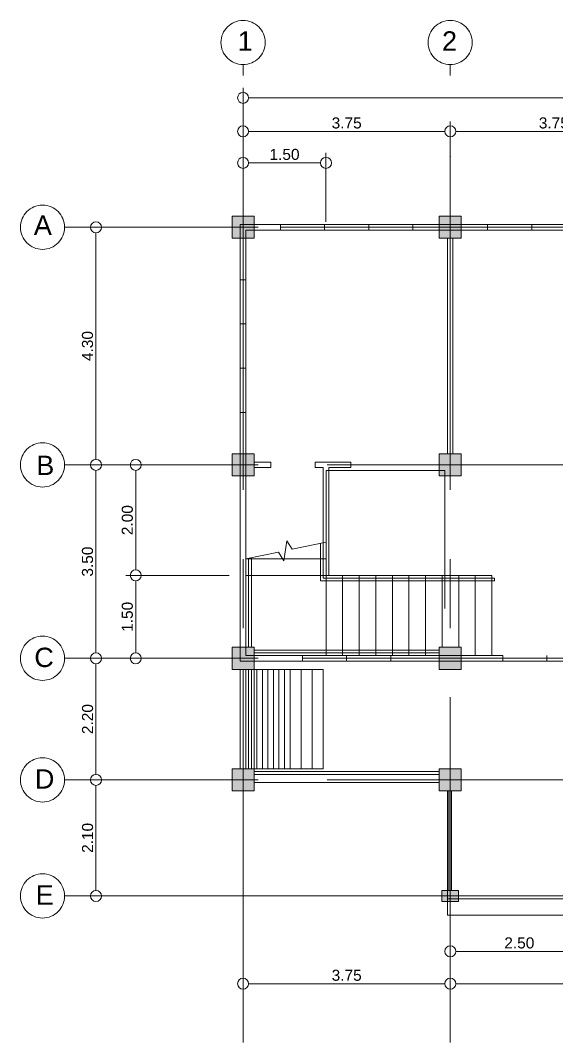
# Model space of a CAD drawing. Header units: metres. Extents: x -460 to 31334, y -1777 to 24987.
# Drawn here: x 238.47 to 248.17, y -927.17 to -908.67 of the extents above; entities that cross this region are included whole.
import ezdxf

# ---------------------------------------------------------------- set-up
doc = ezdxf.new("R2010")
doc.units = ezdxf.units.M
doc.header["$MEASUREMENT"] = 0
doc.linetypes.add('CENTER', pattern=[2, 1.25, -0.25, 0.25, -0.25])
doc.linetypes.add('HIDDEN', pattern=[0.375, 0.25, -0.125])
doc.layers.get('Defpoints').update_dxf_attribs({"color": 2})
doc.layers.add('col', color=7, linetype='Continuous', lineweight=25)
doc.layers.add('DIM', color=8, linetype='Continuous', lineweight=5)
doc.layers.add('DW', color=7, linetype='Continuous', lineweight=9, true_color=0xff0a0a)
doc.layers.add('MODULE', color=7, linetype='CENTER', lineweight=0, true_color=0x24ff24)
doc.layers.add('wall', color=7, linetype='Continuous')
doc.styles.add('50', font='arial.ttf', dxfattribs={"height": 0.125})
doc.styles.get("Standard").update_dxf_attribs({"font": 'arial.ttf'})
doc.dimstyles.get("Standard").update_dxf_attribs({"dimtxt": 0.2, "dimasz": 0.2, "dimexe": 0.18, "dimexo": 0.05, "dimgap": 0.05, "dimtad": 1, "dimzin": 0, "dimdsep": 46, "dimtxsty": 'Standard', "dimblk": 'DOTBLANK', "dimcen": 0.09, "dimclrd": 256, "dimclre": 256, "dimaunit": 1, "dimadec": 6, "dimazin": 0, "dimtfac": 1, "dimtix": 1, "dimtofl": 0, "dimtmove": 0, "dimatfit": 3, "dimfxl": 1, "dimtolj": 1, "dimtzin": 0, "dimlwd": -1, "dimlwe": -1, "dimarcsym": 0})

# ---------------------------------------------------------------- blocks, each defined once
blk = doc.blocks.new('MODULE')
at = {"layer": 'MODULE', "ltscale": 5, "transparency": 33554687}
for points in [[(0, -14.753), (0, 2.943)], [(3.75, -14.753), (3.75, 2.943)], [(17.775, 0), (-3.23, 0)], [(17.775, -4.3), (-3.23, -4.3)], [(17.775, -7.8), (-3.23, -7.8)], [(17.775, -10), (-3.23, -10)], [(17.775, -12.1), (-3.23, -12.1)]]:
    blk.add_lwpolyline(points, dxfattribs=at)
for centre in [(0, 3.343), (3.75, 3.343), (-3.63, 0), (-3.63, -4.3), (-3.63, -7.8), (-3.63, -10), (-3.63, -12.1)]:
    blk.add_circle(centre, 0.4, dxfattribs=at)
at = {"layer": 'MODULE', "ltscale": 5, "transparency": 33554687, "char_height": 0.35, "attachment_point": 1, "style": '50'}
for s, insert in [('\\pi0.13554;1', (-0.233, 3.546)), ('\\pi0.08409;2', (3.517, 3.546)), ('\\pi0.03658;A', (-3.824, 0.213)), ('\\pi0.06785;B', (-3.811, -4.133)), ('\\pi0.04529;C', (-3.824, -7.608)), ('\\pi0.05532;D', (-3.824, -9.808)), ('\\pi0.06941;E', (-3.824, -11.908))]:
    blk.add_mtext_dynamic_manual_height_columns(s, width=0.4, gutter_width=0.5, heights=[0], dxfattribs=dict(at, insert=insert))
blk = doc.blocks.new('_DotBlank')
at = {"color": 0, "linetype": 'ByBlock', "lineweight": -2}
blk.add_line((-0.5, 0), (-1, 0), dxfattribs=at)
blk.add_circle((0, 0), 0.5, dxfattribs=at)
blk = doc.blocks.new('*D945')
at = {"layer": 'Defpoints', "color": 0, "transparency": 16777216}
for p in [(242.299, -912.414), (239.836, -916.714), (242.299, -916.714)]:
    blk.add_point(p, dxfattribs=at)
at = {"layer": 'DIM', "transparency": 16777216}
for p, q in [((242.249, -912.414), (239.656, -912.414)), ((239.836, -912.614), (239.836, -916.514)), ((242.249, -916.714), (239.656, -916.714))]:
    blk.add_line(p, q, dxfattribs=at)
at = {"layer": 'DIM', "transparency": 16777216, "xscale": 0.2, "yscale": 0.2, "zscale": 0.2}
for p, rotation in [((239.836, -912.414), 90), ((239.836, -916.714), 270)]:
    blk.add_blockref('_DotBlank', p, dxfattribs=dict(at, rotation=rotation))
at = {"layer": 'DIM', "color": 0, "lineweight": 5, "transparency": 16777216, "insert": (239.683, -914.564), "char_height": 0.2, "attachment_point": 5, "rotation": 90}
blk.add_mtext('\\A1;4.30', dxfattribs=at)
blk = doc.blocks.new('*D946')
at = {"layer": 'Defpoints', "color": 0, "transparency": 16777216}
for p in [(242.299, -916.714), (239.836, -920.214), (242.299, -920.214)]:
    blk.add_point(p, dxfattribs=at)
at = {"layer": 'DIM', "transparency": 16777216}
for p, q in [((242.249, -916.714), (239.656, -916.714)), ((239.836, -916.914), (239.836, -920.014)), ((242.249, -920.214), (239.656, -920.214))]:
    blk.add_line(p, q, dxfattribs=at)
at = {"layer": 'DIM', "transparency": 16777216, "xscale": 0.2, "yscale": 0.2, "zscale": 0.2}
for p, rotation in [((239.836, -916.714), 90), ((239.836, -920.214), 270)]:
    blk.add_blockref('_DotBlank', p, dxfattribs=dict(at, rotation=rotation))
at = {"layer": 'DIM', "color": 0, "lineweight": 5, "transparency": 16777216, "insert": (239.683, -918.464), "char_height": 0.2, "attachment_point": 5, "rotation": 90}
blk.add_mtext('\\A1;3.50', dxfattribs=at)
blk = doc.blocks.new('*D947')
at = {"layer": 'Defpoints', "color": 0, "transparency": 16777216}
for p in [(242.499, -920.214), (239.836, -922.414), (242.299, -922.414)]:
    blk.add_point(p, dxfattribs=at)
at = {"layer": 'DIM', "transparency": 16777216}
for p, q in [((242.449, -920.214), (239.656, -920.214)), ((239.836, -920.414), (239.836, -922.214)), ((242.249, -922.414), (239.656, -922.414))]:
    blk.add_line(p, q, dxfattribs=at)
at = {"layer": 'DIM', "transparency": 16777216, "xscale": 0.2, "yscale": 0.2, "zscale": 0.2}
for p, rotation in [((239.836, -920.214), 90), ((239.836, -922.414), 270)]:
    blk.add_blockref('_DotBlank', p, dxfattribs=dict(at, rotation=rotation))
at = {"layer": 'DIM', "color": 0, "lineweight": 5, "transparency": 16777216, "insert": (239.684, -921.314), "char_height": 0.2, "attachment_point": 5, "rotation": 90}
blk.add_mtext('\\A1;2.20', dxfattribs=at)
blk = doc.blocks.new('*D948')
at = {"layer": 'Defpoints', "color": 0, "transparency": 16777216}
for p in [(242.299, -922.414), (239.836, -924.514), (246.099, -924.514)]:
    blk.add_point(p, dxfattribs=at)
at = {"layer": 'DIM', "transparency": 16777216}
for p, q in [((242.249, -922.414), (239.656, -922.414)), ((239.836, -922.614), (239.836, -924.314)), ((246.049, -924.514), (239.656, -924.514))]:
    blk.add_line(p, q, dxfattribs=at)
at = {"layer": 'DIM', "transparency": 16777216, "xscale": 0.2, "yscale": 0.2, "zscale": 0.2}
for p, rotation in [((239.836, -922.414), 90), ((239.836, -924.514), 270)]:
    blk.add_blockref('_DotBlank', p, dxfattribs=dict(at, rotation=rotation))
at = {"layer": 'DIM', "color": 0, "lineweight": 5, "transparency": 16777216, "insert": (239.684, -923.464), "char_height": 0.2, "attachment_point": 5, "rotation": 90}
blk.add_mtext('\\A1;2.10', dxfattribs=at)
blk = doc.blocks.new('*D949')
at = {"layer": 'Defpoints', "color": 0, "transparency": 16777216}
for p in [(257.499, -910.072), (242.499, -912.214), (257.499, -912.214)]:
    blk.add_point(p, dxfattribs=at)
at = {"layer": 'DIM', "transparency": 16777216}
for p, q in [((242.499, -912.164), (242.499, -909.892)), ((257.499, -912.164), (257.499, -909.892)), ((242.699, -910.072), (257.299, -910.072))]:
    blk.add_line(p, q, dxfattribs=at)
at = {"layer": 'DIM', "transparency": 16777216, "xscale": 0.2, "yscale": 0.2, "zscale": 0.2, "rotation": 180}
blk.add_blockref('_DotBlank', (242.499, -910.072), dxfattribs=at)
at = {"layer": 'DIM', "transparency": 16777216, "xscale": 0.2, "yscale": 0.2, "zscale": 0.2}
blk.add_blockref('_DotBlank', (257.499, -910.072), dxfattribs=at)
at = {"layer": 'DIM', "color": 0, "lineweight": 5, "transparency": 16777216, "insert": (249.999, -909.92), "char_height": 0.2, "attachment_point": 5}
blk.add_mtext('\\A1;15.00', dxfattribs=at)
blk = doc.blocks.new('*D950')
at = {"layer": 'Defpoints', "color": 0, "transparency": 16777216}
for p in [(246.249, -910.68), (242.499, -912.214), (246.249, -912.214)]:
    blk.add_point(p, dxfattribs=at)
at = {"layer": 'DIM', "transparency": 16777216}
for p, q in [((242.499, -912.164), (242.499, -910.5)), ((246.249, -912.164), (246.249, -910.5)), ((242.699, -910.68), (246.049, -910.68))]:
    blk.add_line(p, q, dxfattribs=at)
at = {"layer": 'DIM', "transparency": 16777216, "xscale": 0.2, "yscale": 0.2, "zscale": 0.2, "rotation": 180}
blk.add_blockref('_DotBlank', (242.499, -910.68), dxfattribs=at)
at = {"layer": 'DIM', "transparency": 16777216, "xscale": 0.2, "yscale": 0.2, "zscale": 0.2}
blk.add_blockref('_DotBlank', (246.249, -910.68), dxfattribs=at)
at = {"layer": 'DIM', "color": 0, "lineweight": 5, "transparency": 16777216, "insert": (244.374, -910.528), "char_height": 0.2, "attachment_point": 5}
blk.add_mtext('\\A1;3.75', dxfattribs=at)
blk = doc.blocks.new('*D851')
at = {"layer": 'Defpoints', "color": 0, "transparency": 16777216}
for p in [(249.999, -910.68), (246.249, -912.214), (249.999, -912.214)]:
    blk.add_point(p, dxfattribs=at)
at = {"layer": 'DIM', "transparency": 16777216}
for p, q in [((246.249, -912.164), (246.249, -910.5)), ((249.999, -912.164), (249.999, -910.5)), ((246.449, -910.68), (249.799, -910.68))]:
    blk.add_line(p, q, dxfattribs=at)
at = {"layer": 'DIM', "transparency": 16777216, "xscale": 0.2, "yscale": 0.2, "zscale": 0.2, "rotation": 180}
blk.add_blockref('_DotBlank', (246.249, -910.68), dxfattribs=at)
at = {"layer": 'DIM', "transparency": 16777216, "xscale": 0.2, "yscale": 0.2, "zscale": 0.2}
blk.add_blockref('_DotBlank', (249.999, -910.68), dxfattribs=at)
at = {"layer": 'DIM', "color": 0, "lineweight": 5, "transparency": 16777216, "insert": (248.124, -910.528), "char_height": 0.2, "attachment_point": 5}
blk.add_mtext('\\A1;3.75', dxfattribs=at)
blk = doc.blocks.new('*D854')
at = {"layer": 'Defpoints', "color": 0, "transparency": 16777216}
for p in [(240.556, -918.714), (242.299, -918.714), (242.299, -920.214)]:
    blk.add_point(p, dxfattribs=at)
at = {"layer": 'DIM', "transparency": 16777216}
for p, q in [((242.249, -918.714), (240.376, -918.714)), ((240.556, -920.014), (240.556, -918.914)), ((242.249, -920.214), (240.376, -920.214))]:
    blk.add_line(p, q, dxfattribs=at)
at = {"layer": 'DIM', "transparency": 16777216, "xscale": 0.2, "yscale": 0.2, "zscale": 0.2}
for p, rotation in [((240.556, -918.714), 90), ((240.556, -920.214), 270)]:
    blk.add_blockref('_DotBlank', p, dxfattribs=dict(at, rotation=rotation))
at = {"layer": 'DIM', "color": 0, "lineweight": 5, "transparency": 16777216, "insert": (240.404, -919.464), "char_height": 0.2, "attachment_point": 5, "rotation": 90}
blk.add_mtext('\\A1;1.50', dxfattribs=at)
blk = doc.blocks.new('*D855')
at = {"layer": 'Defpoints', "color": 0, "transparency": 16777216}
for p in [(243.999, -911.249), (242.499, -912.214), (243.999, -912.364)]:
    blk.add_point(p, dxfattribs=at)
at = {"layer": 'DIM', "transparency": 16777216}
for p, q in [((242.499, -912.164), (242.499, -911.069)), ((243.999, -912.314), (243.999, -911.069)), ((242.699, -911.249), (243.799, -911.249))]:
    blk.add_line(p, q, dxfattribs=at)
at = {"layer": 'DIM', "transparency": 16777216, "xscale": 0.2, "yscale": 0.2, "zscale": 0.2, "rotation": 180}
blk.add_blockref('_DotBlank', (242.499, -911.249), dxfattribs=at)
at = {"layer": 'DIM', "transparency": 16777216, "xscale": 0.2, "yscale": 0.2, "zscale": 0.2}
blk.add_blockref('_DotBlank', (243.999, -911.249), dxfattribs=at)
at = {"layer": 'DIM', "color": 0, "lineweight": 5, "transparency": 16777216, "insert": (243.249, -911.097), "char_height": 0.2, "attachment_point": 5}
blk.add_mtext('\\A1;1.50', dxfattribs=at)
blk = doc.blocks.new('*D856')
at = {"layer": 'Defpoints', "color": 0, "transparency": 16777216}
for p in [(240.556, -916.714), (242.299, -916.714), (242.299, -918.714)]:
    blk.add_point(p, dxfattribs=at)
at = {"layer": 'DIM', "transparency": 16777216}
for p, q in [((242.249, -916.714), (240.376, -916.714)), ((240.556, -918.514), (240.556, -916.914)), ((242.249, -918.714), (240.376, -918.714))]:
    blk.add_line(p, q, dxfattribs=at)
at = {"layer": 'DIM', "transparency": 16777216, "xscale": 0.2, "yscale": 0.2, "zscale": 0.2}
for p, rotation in [((240.556, -916.714), 90), ((240.556, -918.714), 270)]:
    blk.add_blockref('_DotBlank', p, dxfattribs=dict(at, rotation=rotation))
at = {"layer": 'DIM', "color": 0, "lineweight": 5, "transparency": 16777216, "insert": (240.404, -917.714), "char_height": 0.2, "attachment_point": 5, "rotation": 90}
blk.add_mtext('\\A1;2.00', dxfattribs=at)
blk = doc.blocks.new('*D867')
at = {"layer": 'Defpoints', "color": 0, "transparency": 16777216}
for p in [(242.499, -922.614), (246.249, -924.614), (246.249, -926.103)]:
    blk.add_point(p, dxfattribs=at)
at = {"layer": 'DIM', "transparency": 16777216}
for p, q in [((242.499, -922.664), (242.499, -926.283)), ((246.249, -924.664), (246.249, -926.283)), ((242.699, -926.103), (246.049, -926.103))]:
    blk.add_line(p, q, dxfattribs=at)
at = {"layer": 'DIM', "transparency": 16777216, "xscale": 0.2, "yscale": 0.2, "zscale": 0.2, "rotation": 180}
blk.add_blockref('_DotBlank', (242.499, -926.103), dxfattribs=at)
at = {"layer": 'DIM', "transparency": 16777216, "xscale": 0.2, "yscale": 0.2, "zscale": 0.2}
blk.add_blockref('_DotBlank', (246.249, -926.103), dxfattribs=at)
at = {"layer": 'DIM', "color": 0, "lineweight": 5, "transparency": 16777216, "insert": (244.374, -925.951), "char_height": 0.2, "attachment_point": 5}
blk.add_mtext('\\A1;3.75', dxfattribs=at)
blk = doc.blocks.new('*D868')
at = {"layer": 'Defpoints', "color": 0, "transparency": 16777216}
for p in [(246.249, -924.614), (253.749, -924.614), (253.749, -926.103)]:
    blk.add_point(p, dxfattribs=at)
at = {"layer": 'DIM', "transparency": 16777216}
for p, q in [((246.249, -924.664), (246.249, -926.283)), ((253.749, -924.664), (253.749, -926.283)), ((246.449, -926.103), (253.549, -926.103))]:
    blk.add_line(p, q, dxfattribs=at)
at = {"layer": 'DIM', "transparency": 16777216, "xscale": 0.2, "yscale": 0.2, "zscale": 0.2, "rotation": 180}
blk.add_blockref('_DotBlank', (246.249, -926.103), dxfattribs=at)
at = {"layer": 'DIM', "transparency": 16777216, "xscale": 0.2, "yscale": 0.2, "zscale": 0.2}
blk.add_blockref('_DotBlank', (253.749, -926.103), dxfattribs=at)
at = {"layer": 'DIM', "color": 0, "lineweight": 5, "transparency": 16777216, "insert": (249.999, -925.951), "char_height": 0.2, "attachment_point": 5}
blk.add_mtext('\\A1;7.50', dxfattribs=at)
blk = doc.blocks.new('*D869')
at = {"layer": 'Defpoints', "color": 0, "transparency": 16777216}
for p in [(248.749, -924.614), (246.249, -924.864), (248.749, -925.517)]:
    blk.add_point(p, dxfattribs=at)
at = {"layer": 'DIM', "transparency": 16777216}
for p, q in [((248.749, -924.664), (248.749, -925.697)), ((246.249, -924.914), (246.249, -925.697)), ((246.449, -925.517), (248.549, -925.517))]:
    blk.add_line(p, q, dxfattribs=at)
at = {"layer": 'DIM', "transparency": 16777216, "xscale": 0.2, "yscale": 0.2, "zscale": 0.2, "rotation": 180}
blk.add_blockref('_DotBlank', (246.249, -925.517), dxfattribs=at)
at = {"layer": 'DIM', "transparency": 16777216, "xscale": 0.2, "yscale": 0.2, "zscale": 0.2}
blk.add_blockref('_DotBlank', (248.749, -925.517), dxfattribs=at)
at = {"layer": 'DIM', "color": 0, "lineweight": 5, "transparency": 16777216, "insert": (247.499, -925.365), "char_height": 0.2, "attachment_point": 5}
blk.add_mtext('\\A1;2.50', dxfattribs=at)

msp = doc.modelspace()

# ---------------------------------------------------------------- hatches: boundary and pattern name
at = {"layer": 'col', "lineweight": 5, "true_color": 0x808080, "transparency": 33554687}
h = msp.add_hatch(color=8, dxfattribs=at)
h.dxf.hatch_style = 1
h.paths.add_polyline_path([(242.29852, -912.21435), (242.69852, -912.21435), (242.69852, -912.61435), (242.29852, -912.61435)])
h = msp.add_hatch(color=8, dxfattribs=at)
h.dxf.hatch_style = 1
h.paths.add_polyline_path([(246.04852, -912.21435), (246.44852, -912.21435), (246.44852, -912.61435), (246.04852, -912.61435)])
h = msp.add_hatch(color=8, dxfattribs=at)
h.dxf.hatch_style = 1
h.paths.add_polyline_path([(242.29852, -916.51435), (242.69852, -916.51435), (242.69852, -916.91435), (242.29852, -916.91435)])
h = msp.add_hatch(color=8, dxfattribs=at)
h.dxf.hatch_style = 1
h.paths.add_polyline_path([(246.04852, -916.51435), (246.44852, -916.51435), (246.44852, -916.91435), (246.04852, -916.91435)])
h = msp.add_hatch(color=8, dxfattribs=at)
h.dxf.hatch_style = 1
h.paths.add_polyline_path([(242.29852, -920.01435), (242.69852, -920.01435), (242.69852, -920.41435), (242.29852, -920.41435)])
h = msp.add_hatch(color=8, dxfattribs=at)
h.dxf.hatch_style = 1
h.paths.add_polyline_path([(246.04852, -920.01435), (246.44852, -920.01435), (246.44852, -920.41435), (246.04852, -920.41435)])
h = msp.add_hatch(color=8, dxfattribs=at)
h.dxf.hatch_style = 1
h.paths.add_polyline_path([(242.29852, -922.21435), (242.69852, -922.21435), (242.69852, -922.61435), (242.29852, -922.61435)])
h = msp.add_hatch(color=8, dxfattribs=at)
h.dxf.hatch_style = 1
h.paths.add_polyline_path([(246.04852, -922.21435), (246.44852, -922.21435), (246.44852, -922.61435), (246.04852, -922.61435)])
h = msp.add_hatch(color=8, dxfattribs=at)
h.dxf.hatch_style = 1
h.paths.add_polyline_path([(246.09852, -924.61435), (246.09852, -924.41435), (246.39852, -924.41435), (246.39852, -924.61435)])

# ---------------------------------------------------------------- linework, layer by layer
at = {"color": 8, "linetype": 'HIDDEN', "lineweight": 5, "ltscale": 10, "true_color": 0x808080, "transparency": 33554687}
for points in [[(244.0014, -918.11435), (244.0014, -916.81435), (244.0514, -916.81435)], [(244.0514, -916.81435), (244.0514, -916.81435), (246.14852, -916.81435), (246.14852, -920.01435)]]:
    msp.add_lwpolyline(points, dxfattribs=at)
at = {"color": 8, "lineweight": 5, "true_color": 0x808080, "transparency": 33554687}
for points in [[(246.04852, -916.76196), (246.04852, -916.66435)], [(243.9514, -918.12467), (243.9514, -918.76435), (247.0514, -918.76435), (247.0514, -918.81435), (243.9014, -918.81435), (243.9014, -918.135)], [(244.0014, -918.11435), (244.0014, -918.71435)], [(242.54852, -918.41435), (244.0014, -918.41435)], [(242.59852, -918.40402), (242.59852, -920.01435), (242.64852, -920.01435)], [(242.64852, -920.01435), (242.64852, -918.3937)], [(242.54852, -918.71435), (247.0014, -918.71435)], [(244.0014, -918.71435), (244.0014, -920.16435)], [(244.3014, -918.71435), (244.3014, -920.16435)], [(244.6014, -918.71435), (244.6014, -920.16435)], [(244.9014, -918.71435), (244.9014, -920.16435)], [(245.2014, -918.71435), (245.2014, -920.16435)], [(245.5014, -918.71435), (245.5014, -920.16435)], [(245.8014, -918.71435), (245.8014, -920.16435)], [(246.1014, -918.71435), (246.1014, -920.01435)], [(246.4014, -918.71435), (246.4014, -920.01435)], [(246.7014, -918.71435), (246.7014, -920.16435)], [(247.0014, -918.71435), (247.0014, -920.16435)], [(246.04852, -920.06435), (242.69852, -920.06435), (242.69852, -920.11435), (246.04852, -920.11435)], [(242.44852, -920.41435), (242.44852, -922.21435)], [(242.44852, -920.41435), (242.44852, -922.21435)], [(242.49852, -922.21435), (242.49852, -920.41435)], [(242.54852, -922.21435), (242.54852, -920.41435)], [(242.59852, -922.21435), (242.59852, -920.41435)], [(242.64852, -922.21435), (242.64852, -920.41435)], [(242.69852, -922.21435), (242.69852, -920.41435)], [(242.69852, -920.41435), (243.94852, -920.41435)], [(242.74852, -922.21435), (242.74852, -920.41435)], [(242.84852, -922.21435), (242.84852, -920.41435)], [(242.94852, -922.21435), (242.94852, -920.41435)], [(243.04852, -922.21435), (243.04852, -920.41435)], [(243.14852, -922.21435), (243.14852, -920.41435)], [(243.24852, -922.21435), (243.24852, -920.41435)], [(243.34852, -922.21435), (243.34852, -920.41435)], [(243.54852, -922.21435), (243.54852, -920.41435)], [(243.74852, -922.21435), (243.74852, -920.41435)], [(243.94852, -922.21435), (243.94852, -920.41435)], [(242.69852, -922.21435), (243.94852, -922.21435)], [(242.69852, -922.26435), (246.04852, -922.26435)], [(242.69852, -922.31435), (246.04852, -922.31435)], [(242.69852, -922.46435), (246.04852, -922.46435)], [(246.19852, -922.61435), (246.19852, -924.56435), (253.79852, -924.56435), (253.79852, -922.61435)], [(246.22352, -924.41435), (246.22352, -922.61435)], [(246.27352, -924.41435), (246.27352, -922.61435)], [(246.19852, -924.56435), (246.19852, -924.86435), (253.79852, -924.86435), (253.79852, -924.56435)]]:
    msp.add_lwpolyline(points, dxfattribs=at)
at = {"color": 8, "linetype": 'Continuous', "lineweight": 5, "true_color": 0x808080, "transparency": 33554687}
msp.add_lwpolyline([(242.54852, -918.41435), (243.14156, -918.2919), (243.23749, -918.44743), (243.29046, -918.08581), (243.38639, -918.24134), (244.0014, -918.11435)], dxfattribs=at)
at = {"color": 8, "lineweight": 5, "true_color": 0x808080, "transparency": 33554687}
msp.add_point((246.24852, -911.13378), dxfattribs=at)
at = {"layer": 'col', "color": 8, "lineweight": 5, "true_color": 0x808080, "transparency": 33554687}
for points in [[(242.29852, -912.21435), (242.69852, -912.21435), (242.69852, -912.61435), (242.29852, -912.61435)], [(246.04852, -912.21435), (246.44852, -912.21435), (246.44852, -912.61435), (246.04852, -912.61435)], [(242.29852, -916.51435), (242.69852, -916.51435), (242.69852, -916.91435), (242.29852, -916.91435)], [(246.04852, -916.51435), (246.44852, -916.51435), (246.44852, -916.91435), (246.04852, -916.91435)], [(242.29852, -920.01435), (242.69852, -920.01435), (242.69852, -920.41435), (242.29852, -920.41435)], [(246.04852, -920.01435), (246.44852, -920.01435), (246.44852, -920.41435), (246.04852, -920.41435)], [(242.29852, -922.21435), (242.69852, -922.21435), (242.69852, -922.61435), (242.29852, -922.61435)], [(246.04852, -922.21435), (246.44852, -922.21435), (246.44852, -922.61435), (246.04852, -922.61435)], [(246.09852, -924.61435), (246.09852, -924.41435), (246.39852, -924.41435), (246.39852, -924.61435)]]:
    msp.add_lwpolyline(points, close=True, dxfattribs=at)
at = {"layer": 'DW', "color": 8, "lineweight": 5, "true_color": 0x808080, "transparency": 33554687}
for points in [[(243.97352, -912.46435), (243.97352, -912.36435)], [(244.77352, -912.46435), (244.77352, -912.36435)], [(247.72352, -912.46435), (247.72352, -912.36435)], [(243.17352, -912.41435), (245.57352, -912.41435)], [(246.92352, -912.41435), (249.32352, -912.41435)], [(242.49852, -915.76435), (242.49852, -913.36435)], [(242.54852, -914.16435), (242.44852, -914.16435)], [(242.54852, -914.96435), (242.44852, -914.96435)], [(243.57352, -920.21435), (245.17352, -920.21435)], [(244.37352, -920.26435), (244.37352, -920.16435)], [(247.19852, -920.21435), (247.99852, -920.21435)], [(247.99852, -920.16435), (247.99852, -920.26435)]]:
    msp.add_lwpolyline(points, dxfattribs=at)
at = {"layer": 'wall', "color": 8, "lineweight": 5, "true_color": 0x808080, "transparency": 33554687}
for p, q in [((242.69852, -916.76435), (243.0014, -916.76435)), ((243.8014, -916.76435), (243.9514, -916.76435)), ((243.9514, -918.135), (243.9514, -916.76435)), ((244.0514, -916.76435), (244.44852, -916.76196)), ((244.0514, -918.71435), (244.0514, -916.76435))]:
    msp.add_line(p, q, dxfattribs=at)
msp.add_lwpolyline([(242.44852, -912.36435), (242.44852, -920.26435), (257.54852, -920.26435), (257.54852, -912.36435)], close=True, dxfattribs=at)
for points in [[(243.17352, -912.46435), (243.17352, -912.36435)], [(245.57352, -912.46435), (245.57352, -912.36435)], [(246.92352, -912.46435), (246.92352, -912.36435)], [(257.44852, -915.01435), (257.44852, -912.46435), (242.54852, -912.46435), (242.54852, -920.16435), (247.19852, -920.16435)], [(246.19852, -912.61435), (246.19852, -916.51435)], [(246.29852, -912.61435), (246.29852, -916.51435)], [(242.54852, -913.36435), (242.44852, -913.36435)], [(242.54852, -915.76435), (242.44852, -915.76435)], [(242.69852, -916.66435), (243.0014, -916.66435)], [(243.0014, -916.66435), (243.0014, -916.76435)], [(243.8014, -916.66435), (244.44852, -916.66435)], [(243.8014, -916.66435), (243.8014, -916.76435)], [(244.44852, -916.76196), (244.44852, -916.66435)], [(243.57352, -920.26435), (243.57352, -920.16435)], [(245.17352, -920.26435), (245.17352, -920.16435)], [(247.19852, -920.16435), (247.19852, -920.26435)]]:
    msp.add_lwpolyline(points, dxfattribs=at)

# ---------------------------------------------------------------- block references
at = {"lineweight": 0, "transparency": 33554687}
msp.add_blockref('MODULE', (242.49852, -912.41435), dxfattribs=at)

# ---------------------------------------------------------------- dimensions: what is measured, and where the dimension line sits
at = {"layer": 'DIM', "color": 8, "lineweight": 5, "true_color": 0x808080, "transparency": 33554687}
for base, p1, p2, picture, middle in [((257.49852, -910.07184), (242.49852, -912.21435), (257.49852, -912.21435), '*D949', (249.99852, -909.91973)), ((246.24852, -910.68022), (242.49852, -912.21435), (246.24852, -912.21435), '*D950', (244.37352, -910.52804)), ((249.99852, -910.68022), (246.24852, -912.21435), (249.99852, -912.21435), '*D851', (248.12352, -910.52804)), ((243.99852, -911.2488), (242.49852, -912.21435), (243.99852, -912.36435), '*D855', (243.24852, -911.09668)), ((246.24852, -926.10321), (242.49852, -922.61435), (246.24852, -924.61435), '*D867', (244.37352, -925.95103)), ((253.74852, -926.10321), (246.24852, -924.61435), (253.74852, -924.61435), '*D868', (249.99852, -925.9511)), ((248.74852, -925.51721), (246.24852, -924.86435), (248.74852, -924.61435), '*D869', (247.49852, -925.36509))]:
    dim = msp.add_linear_dim(base=base, p1=p1, p2=p2, dimstyle='Standard', dxfattribs=at)
    dim.commit()
    dim.dimension.update_dxf_attribs({"geometry": picture, "text_midpoint": middle})
for base, p1, p2, picture, middle in [((239.83562, -916.71435), (242.29852, -912.41435), (242.29852, -916.71435), '*D945', (239.68343, -914.56435)), ((239.83562, -920.21435), (242.29852, -916.71435), (242.29852, -920.21435), '*D946', (239.68343, -918.46435)), ((240.55578, -916.71435), (242.29852, -918.71435), (242.29852, -916.71435), '*D856', (240.40367, -917.71435)), ((240.55578, -918.71435), (242.29852, -920.21435), (242.29852, -918.71435), '*D854', (240.40367, -919.46435)), ((239.83562, -922.41435), (242.49852, -920.21435), (242.29852, -922.41435), '*D947', (239.6835, -921.31435)), ((239.83562, -924.51435), (242.29852, -922.41435), (246.09852, -924.51435), '*D948', (239.6835, -923.46435))]:
    dim = msp.add_linear_dim(base=base, p1=p1, p2=p2, angle=90, dimstyle='Standard', dxfattribs=at)
    dim.commit()
    dim.dimension.update_dxf_attribs({"geometry": picture, "text_midpoint": middle})

doc.saveas('drawing.dxf')
